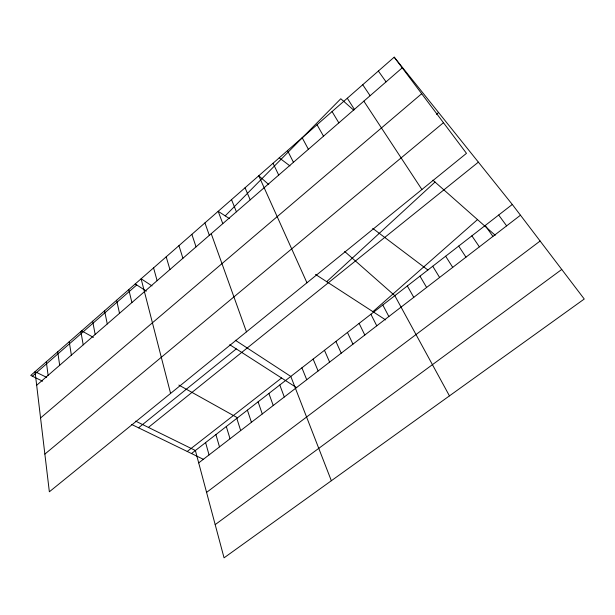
<?xml version="1.0" encoding="UTF-8"?>
<svg xmlns="http://www.w3.org/2000/svg" width="615" height="615" viewBox="0 0 615 615"><rect width="100%" height="100%" fill="white"/><g stroke="black" fill="none" stroke-linecap="round" stroke-linejoin="round"><path stroke-width="0.92" d="M225.228 215.88L340.802 98.754L353.81 110.254M326.688 281.685L435.028 182.048M372.913 311.659L477.494 219.593M135.654 421.137L195.393 450.511L224.052 557.836L584.25 299.021L512.295 204.464L394.207 57.164L30.75 375.427L42.612 381.192M32.387 376.226L136.745 284.96M36.669 385.259L402.225 67.835M40.559 417.969L421.682 93.726M436.427 114.313L438.58 112.514M44.864 454.101L443.453 122.7M138.544 427.809L236.275 348.897M148.423 427.417L478.37 162.152M187.229 451.464L281.562 377.994M191.496 453.539L512.295 204.464M198.699 462.88L520.475 215.212M206.579 492.392L540.116 241.026M215.181 524.626L561.749 269.455M131.695 424.481L203.596 459.42M46.648 377.364L35.047 371.668L49.354 491.792L466.485 153.343L394.207 57.164M81.672 330.839L93.403 337.381M178.873 385.075L237.528 417.8M135.2 283.969L146.355 291.133M229.756 344.715L296.722 387.734M229.457 218.617L218.179 211.306L222.791 223.637M315.495 274.421L385.636 319.915M152.028 285.906L141.112 278.787L170.586 393.423M235.322 340.241L290.803 376.434L331.347 480.738M279.241 157.832L289.973 165.927M372.721 228.373L427.886 270.008M432.891 180.164L495.221 235.261M268.763 184.577L258.761 175.767L306.954 282.785M344.677 251.481L394.822 295.677L449.45 395.883M498.68 215.035L506.622 225.874M378.363 71.033L386.059 81.864M485.212 225.497L492.923 236.414M471.882 235.845L479.377 246.846M362.727 84.724L370.115 95.717M363.849 101.152L421.898 189.52M458.698 246.077L465.97 257.162M347.298 98.239L354.378 109.378M445.652 256.209L452.717 267.364M432.745 266.226L439.594 277.465M332.069 111.576L338.842 122.869M419.976 276.143L426.618 287.451M317.033 124.745L323.513 136.176M407.33 285.96L413.772 297.337M302.188 137.745L308.384 149.314M382.807 305.009L388.857 316.517M370.907 314.242L376.764 325.819M287.528 150.583L293.447 162.283M359.122 323.39L364.803 335.029M273.052 163.252L278.703 175.09M347.452 332.454L352.956 344.146M335.905 341.417L341.225 353.171M324.466 350.304L329.617 362.112M245.062 187.767L250.19 199.844M313.135 359.099L318.116 370.96M301.911 367.808L306.731 379.724M231.517 199.621L236.406 211.814M279.794 384.982L284.284 396.998M268.893 393.446L273.229 405.508M211.229 233.677L246.461 331.869M204.926 222.907L209.338 235.322M258.1 401.833L262.274 413.941M191.865 234.346L196.047 246.861M247.399 410.136L251.427 422.29M236.806 418.361L240.68 430.562M178.95 245.654L182.916 258.269M226.305 426.51L230.033 438.756M166.196 256.824L169.932 269.539M215.911 434.59L219.494 446.874M205.602 442.585L209.046 454.908M153.581 267.871L157.109 280.678M128.789 289.58L131.902 302.565M116.604 300.251L119.518 313.319M104.558 310.798L107.271 323.951M92.65 321.222L95.171 334.46M80.873 331.539L83.202 344.846M69.226 341.74L71.371 355.124M57.71 351.826L59.678 365.279M46.317 361.797L48.108 375.327"/></g></svg>
